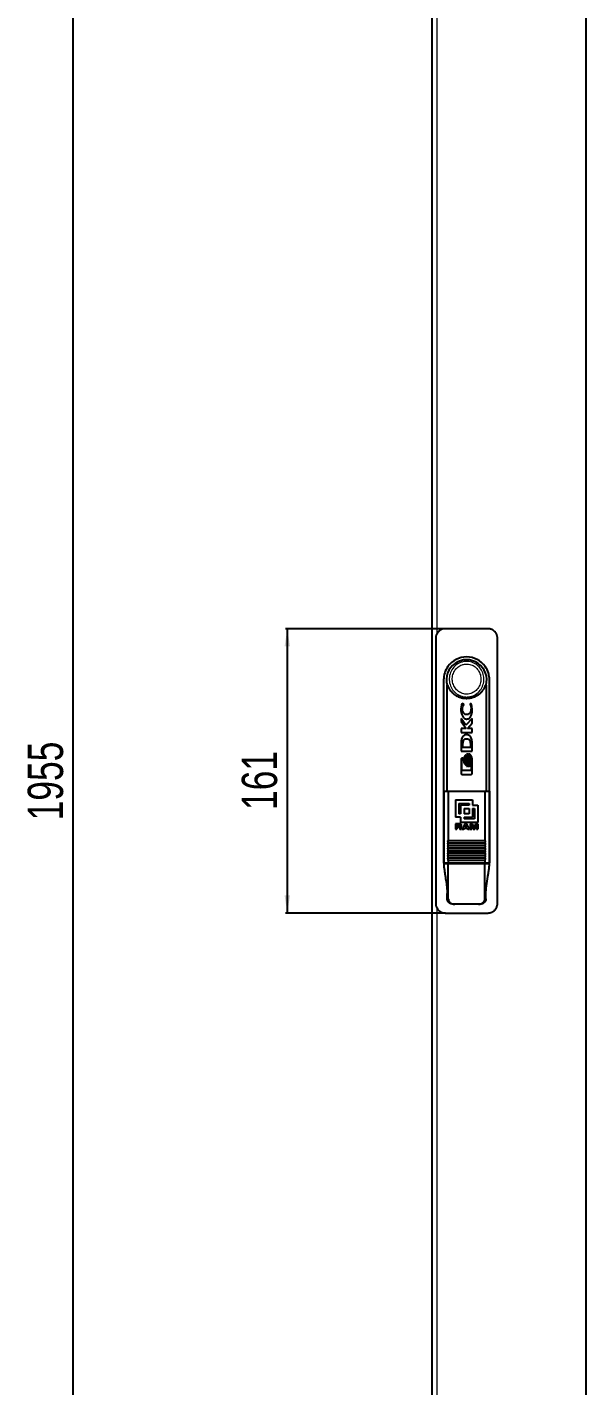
# Model space of a CAD drawing. Header units: millimetres. Extents: x -548 to 1673, y -1447 to 974.
# Drawn here: x -548 to -232, y -564 to 205 of the extents above; entities that cross this region are included whole.
import ezdxf

# ---------------------------------------------------------------- set-up
doc = ezdxf.new("R2010")
doc.units = ezdxf.units.MM
doc.layers.add('FORMAT', color=7, linetype='Continuous')
doc.styles.add('SLDTEXTSTYLE0', font='TXT', dxfattribs={"width": 0.75})
doc.dimstyles.new('SLDDIMSTYLE0', dxfattribs={"dimtxt": 20, "dimasz": 10, "dimexe": 0, "dimexo": 0.0625, "dimgap": 5, "dimtad": 2, "dimdec": 1, "dimrnd": 1e-09, "dimzin": 12, "dimdsep": 46, "dimtxsty": 'SLDTEXTSTYLE0', "dimsah": 1, "dimcen": 0.09, "dimadec": 0, "dimazin": 3, "dimtfac": 1, "dimtofl": 0, "dimtmove": 0, "dimatfit": 3, "dimfxl": 0, "dimfrac": 2, "dimtolj": 1, "dimtzin": 12, "dimarcsym": 0})

# ---------------------------------------------------------------- blocks, each defined once
blk = doc.blocks.new('_D_1')
at = {"layer": 'FORMAT'}
for p, q in [((-319.09, 763.03), (-523.27, 763.03)), ((-522.27, -1191.97), (-522.27, 763.03)), ((-319.09, -1191.97), (-523.27, -1191.97))]:
    blk.add_line(p, q, dxfattribs=at)
for points in [[(-522.27, 763.03), (-523.81, 753.03), (-520.73, 753.03)], [(-522.27, -1191.97), (-520.73, -1181.97), (-523.81, -1181.97)]]:
    blk.add_solid(points, dxfattribs=at)
at = {"layer": 'FORMAT', "insert": (-548.05, -244.03), "char_height": 20, "attachment_point": 1, "rotation": 90, "style": 'SLDTEXTSTYLE0'}
blk.add_mtext('1955', dxfattribs=at)
blk = doc.blocks.new('_D_4')
at = {"layer": 'FORMAT'}
for p, q in [((-311.59, -135.47), (-402.09, -135.47)), ((-401.09, -135.47), (-401.09, -296.47)), ((-311.59, -296.47), (-402.09, -296.47))]:
    blk.add_line(p, q, dxfattribs=at)
for points in [[(-401.09, -135.47), (-402.63, -145.47), (-399.55, -145.47)], [(-401.09, -296.47), (-399.55, -286.47), (-402.63, -286.47)]]:
    blk.add_solid(points, dxfattribs=at)
at = {"layer": 'FORMAT', "insert": (-426.87, -238.14), "char_height": 20, "attachment_point": 1, "rotation": 90, "style": 'SLDTEXTSTYLE0'}
blk.add_mtext('161', dxfattribs=at)

msp = doc.modelspace()

# ---------------------------------------------------------------- linework, layer by layer
at = {"color": 7, "linetype": 'Continuous', "lineweight": 25}
for p, q in [((-319.08, -1191.97), (-319.08, 763.03)), ((-232.08, 671.03), (-232.08, -1099.97)), ((-287.58, -135.47), (-311.58, -135.47)), ((-317.08, -140.97), (-317.08, -290.97)), ((-282.08, -290.97), (-282.08, -140.97)), ((-312.58, -164.47), (-312.58, -267.47)), ((-310.58, -227.47), (-310.58, -167.47)), ((-310.58, -167.47), (-310.58, -167.47)), ((-288.59, -167.47), (-288.58, -167.47)), ((-288.58, -167.47), (-288.58, -227.47)), ((-286.58, -267.47), (-286.58, -164.47)), ((-302.28, -177.8), (-302.81, -180.95)), ((-301.2, -178.17), (-302.28, -177.8)), ((-301.2, -178.46), (-301.2, -178.17)), ((-296.8, -178.19), (-297.6, -177.91)), ((-297.6, -177.91), (-297.6, -178.15)), ((-296.36, -180.98), (-296.8, -178.19)), ((-299.94, -190.14), (-302.73, -186.35)), ((-302.73, -186.35), (-302.73, -188.04)), ((-302.73, -188.04), (-299.78, -192.03)), ((-299.78, -192.03), (-302.73, -192.03)), ((-302.73, -192.03), (-302.73, -194.25)), ((-296.44, -186.26), (-299.94, -190.14)), ((-299.08, -192.03), (-296.44, -188.99)), ((-296.44, -192.03), (-299.08, -192.03)), ((-296.44, -188.99), (-296.44, -186.26)), ((-296.44, -194.25), (-296.44, -192.03)), ((-302.73, -194.25), (-296.44, -194.25)), ((-301.77, -199.99), (-301.85, -200.97)), ((-296.46, -199.83), (-296.64, -198.21)), ((-296.44, -200.83), (-296.46, -199.83)), ((-302.73, -200.66), (-302.73, -204.89)), ((-302.73, -204.89), (-296.44, -204.89)), ((-301.85, -200.97), (-301.85, -202.52)), ((-301.85, -202.52), (-297.22, -202.52)), ((-299.62, -207.12), (-299.85, -206.97)), ((-298.88, -206.6), (-299.56, -206.6)), ((-299.25, -207.52), (-299.49, -207.24)), ((-297.79, -206.6), (-298.49, -206.6)), ((-297.22, -202.52), (-297.22, -201.1)), ((-296.44, -200.85), (-296.44, -200.83)), ((-296.44, -200.87), (-296.44, -200.85)), ((-296.44, -204.89), (-296.44, -200.87)), ((-302.73, -209.47), (-302.73, -217.32)), ((-302.22, -215.86), (-302.22, -209.61)), ((-302.22, -209.61), (-301.64, -209.61)), ((-301.64, -208.82), (-302.07, -208.82)), ((-301.64, -209.61), (-301.64, -208.82)), ((-299.91, -212.79), (-299.65, -212.65)), ((-299.71, -213.26), (-299.04, -213.26)), ((-299.5, -212.54), (-299.25, -212.26)), ((-299.14, -209.89), (-298.87, -208.33)), ((-298.86, -211.46), (-299.14, -209.89)), ((-298.87, -208.33), (-299.1, -207.77)), ((-299.1, -212.02), (-298.86, -211.46)), ((-298.64, -213.26), (-297.94, -213.26)), ((-296.93, -212.18), (-296.93, -215.86)), ((-296.44, -217.32), (-296.44, -209.47)), ((-296.93, -215.86), (-302.22, -215.86)), ((-302.07, -217.97), (-297.1, -217.97)), ((-312.55, -227.47), (-312.55, -267.97)), ((-312.55, -227.47), (-309.93, -227.47)), ((-309.93, -227.47), (-289.24, -227.47)), ((-309.93, -227.47), (-309.93, -255.47)), ((-289.24, -227.47), (-289.24, -255.47)), ((-289.24, -227.47), (-286.62, -227.47)), ((-286.62, -227.47), (-286.62, -267.97)), ((-305.93, -232.47), (-296.17, -232.47)), ((-305.93, -232.47), (-305.93, -242.23)), ((-303.98, -234.42), (-303.98, -240.28)), ((-303.98, -234.42), (-298.12, -234.42)), ((-303, -235.4), (-303, -240.28)), ((-298.12, -235.4), (-303, -235.4)), ((-301.05, -237.35), (-301.05, -240.28)), ((-301.05, -237.35), (-298.12, -237.35)), ((-298.12, -234.42), (-298.12, -235.4)), ((-298.12, -237.35), (-298.12, -240.28)), ((-296.17, -232.47), (-296.17, -235.4)), ((-296.17, -235.4), (-293.24, -235.4)), ((-296.17, -237.35), (-296.17, -242.23)), ((-296.17, -237.35), (-295.19, -237.35)), ((-295.19, -237.35), (-295.19, -243.21)), ((-293.24, -235.4), (-293.24, -245.16)), ((-303, -242.23), (-305.93, -242.23)), ((-303.86, -246.03), (-305.93, -246.03)), ((-305.93, -246.03), (-305.93, -249)), ((-303, -240.28), (-303.98, -240.28)), ((-303, -242.23), (-303, -245.16)), ((-293.24, -245.16), (-303, -245.16)), ((-300.55, -246.03), (-302.08, -249)), ((-298.12, -240.28), (-301.05, -240.28)), ((-301.05, -242.23), (-301.05, -243.21)), ((-301.05, -242.23), (-296.17, -242.23)), ((-295.19, -243.21), (-301.05, -243.21)), ((-299.52, -246.03), (-300.55, -246.03)), ((-297.97, -249), (-299.52, -246.03)), ((-296.2, -246.03), (-297.51, -246.03)), ((-297.51, -246.03), (-297.51, -249)), ((-295.34, -248.29), (-296.2, -246.03)), ((-294.49, -246.03), (-295.34, -248.29)), ((-293.17, -246.03), (-294.49, -246.03)), ((-293.17, -246.03), (-293.17, -249)), ((-305.93, -249), (-305.05, -249)), ((-305.05, -246.53), (-305.05, -247.33)), ((-305.05, -246.53), (-303.98, -246.53)), ((-304.02, -247.33), (-305.05, -247.33)), ((-305.05, -247.82), (-305.05, -249)), ((-305.05, -247.82), (-304.12, -247.82)), ((-303.49, -248.3), (-303.47, -248.62)), ((-303.34, -249), (-302.38, -249)), ((-302.56, -248.57), (-302.57, -248.21)), ((-302.56, -248.57), (-302.56, -248.58)), ((-302.38, -248.91), (-302.38, -249)), ((-302.08, -249), (-301.15, -249)), ((-301.15, -249), (-300.86, -248.39)), ((-300.86, -248.39), (-299.19, -248.39)), ((-300.63, -247.9), (-300.03, -246.63)), ((-299.43, -247.9), (-300.63, -247.9)), ((-300.03, -246.63), (-299.43, -247.9)), ((-299.19, -248.39), (-298.9, -249)), ((-298.9, -249), (-297.97, -249)), ((-297.51, -249), (-296.67, -249)), ((-296.67, -246.61), (-296.67, -249)), ((-296.67, -246.61), (-295.8, -249)), ((-295.8, -249), (-294.88, -249)), ((-294.88, -249), (-294.01, -246.61)), ((-294.01, -246.61), (-294.01, -249)), ((-294.01, -249), (-293.17, -249)), ((-310.18, -255.57), (-309.98, -255.57)), ((-289.19, -255.57), (-309.98, -255.57)), ((-289.19, -256.97), (-309.98, -256.97)), ((-289.19, -258.37), (-309.98, -258.37)), ((-289.19, -259.77), (-309.98, -259.77)), ((-289.19, -261.17), (-309.98, -261.17)), ((-289.19, -255.57), (-288.98, -255.57)), ((-312.55, -267.97), (-309.93, -267.97)), ((-312.55, -268.47), (-309.93, -268.47)), ((-310.58, -268.47), (-310.58, -267.97)), ((-289.19, -262.57), (-309.98, -262.57)), ((-289.19, -263.97), (-309.98, -263.97)), ((-289.19, -265.37), (-309.98, -265.37)), ((-309.93, -266.67), (-309.93, -267.97)), ((-309.93, -267.97), (-289.24, -267.97)), ((-309.93, -288.47), (-309.93, -268.47)), ((-309.93, -268.47), (-289.24, -268.47)), ((-289.24, -266.67), (-289.24, -267.97)), ((-289.24, -267.97), (-286.62, -267.97)), ((-289.24, -288.47), (-289.24, -268.47)), ((-289.24, -268.47), (-286.62, -268.47)), ((-288.58, -267.97), (-288.58, -268.47)), ((-310.54, -288.47), (-310.54, -285.38)), ((-306.31, -291.47), (-307.25, -291.47)), ((-292.86, -291.47), (-306.31, -291.47)), ((-291.92, -291.47), (-292.86, -291.47)), ((-288.62, -288.47), (-288.62, -285.38)), ((-311.58, -296.47), (-287.58, -296.47))]:
    msp.add_line(p, q, dxfattribs=at)
at = {"color": 8, "linetype": 'Continuous', "lineweight": 18}
for p, q in [((-316.48, 760.43), (-316.48, -138.5)), ((-309.93, -255.47), (-289.24, -255.47)), ((-310.54, -288.47), (-309.93, -288.47)), ((-289.24, -288.47), (-288.62, -288.47)), ((-316.48, -293.47), (-316.48, -1189.37))]:
    msp.add_line(p, q, dxfattribs=at)
at = {"color": 7, "linetype": 'Continuous', "lineweight": 25}
for centre, radius, start, end in [((-299.58, -164.47), 11.4, 344.74488, 195.25752), ((-299.58, -164.47), 13, 35.39435, 144.60565), ((-299.58, -164.47), 13, 144.60565, 180), ((-299.58, -164.47), 13, 0, 35.39435), ((-299.58, -267.47), 13, 180, 184.41172), ((-299.58, -267.47), 13, 355.58829, 0)]:
    msp.add_arc(centre, radius, start, end, dxfattribs=at)
for points, knots in [([(-311.58, -135.47), (-311.66, -135.47), (-311.89, -135.47), (-312.27, -135.51), (-312.73, -135.59), (-313.11, -135.68), (-313.51, -135.81), (-313.92, -135.98), (-314.39, -136.23), (-314.75, -136.47), (-315.15, -136.78), (-315.58, -137.17), (-315.98, -137.65), (-316.32, -138.16), (-316.62, -138.71), (-316.83, -139.29), (-316.97, -139.84), (-317.06, -140.36), (-317.08, -140.77), (-317.08, -140.97)], [0, 0, 0, 0, 0.026548, 0.079857, 0.133557, 0.187656, 0.214827, 0.279193, 0.341313, 0.40058, 0.42963, 0.516667, 0.602096, 0.644369, 0.731406, 0.816835, 0.859108, 0.929336, 1, 1, 1, 1]), ([(-282.08, -140.97), (-282.09, -140.89), (-282.09, -140.67), (-282.12, -140.28), (-282.2, -139.83), (-282.3, -139.45), (-282.46, -138.95), (-282.7, -138.4), (-283.03, -137.88), (-283.4, -137.38), (-283.83, -136.93), (-284.31, -136.54), (-284.76, -136.24), (-285.18, -136.01), (-285.68, -135.8), (-286.07, -135.68), (-286.5, -135.57), (-286.97, -135.49), (-287.38, -135.48), (-287.58, -135.47)], [0, 0, 0, 0, 0.026382, 0.079439, 0.133137, 0.18749, 0.214833, 0.314493, 0.39548, 0.429557, 0.529218, 0.610207, 0.644284, 0.717062, 0.777394, 0.831748, 0.859092, 0.929276, 1, 1, 1, 1]), ([(-288.59, -167.47), (-288.59, -167.5), (-288.62, -167.57), (-288.66, -167.67), (-288.73, -167.75), (-288.8, -167.77), (-288.85, -167.77), (-288.9, -167.76), (-288.94, -167.74), (-288.98, -167.72), (-289, -167.69), (-289.02, -167.7), (-289.06, -167.73), (-289.13, -167.88), (-289.22, -168.08), (-289.35, -168.37), (-289.5, -168.71), (-289.69, -169.11), (-289.89, -169.5), (-290.14, -169.93), (-290.49, -170.45), (-290.94, -171.05), (-291.36, -171.53), (-291.73, -171.91), (-292.14, -172.3), (-292.71, -172.79), (-293.46, -173.31), (-294.11, -173.7), (-294.66, -173.98), (-295.22, -174.23), (-295.93, -174.51), (-296.82, -174.77), (-297.59, -174.93), (-298.21, -175.02), (-298.82, -175.08), (-299.55, -175.11), (-300.43, -175.08), (-301.22, -174.99), (-301.9, -174.87), (-302.56, -174.71), (-303.25, -174.5), (-303.83, -174.28), (-304.36, -174.05), (-304.7, -173.88), (-305.12, -173.66), (-305.44, -173.47), (-305.96, -173.14), (-306.54, -172.71), (-307.21, -172.14), (-307.77, -171.58), (-308.18, -171.11), (-308.5, -170.7), (-308.79, -170.28), (-309.12, -169.77), (-309.38, -169.31), (-309.54, -168.98), (-309.65, -168.76), (-309.75, -168.53), (-309.86, -168.28), (-309.97, -168.03), (-310.04, -167.87), (-310.1, -167.76), (-310.13, -167.71), (-310.16, -167.69), (-310.18, -167.7), (-310.22, -167.73), (-310.29, -167.77), (-310.35, -167.77), (-310.4, -167.76), (-310.44, -167.74), (-310.48, -167.69), (-310.53, -167.62), (-310.57, -167.52), (-310.58, -167.47)], [0, 0, 0, 0, 0.007429, 0.022366, 0.037562, 0.053017, 0.060786, 0.067374, 0.073961, 0.080589, 0.08425, 0.085866, 0.088472, 0.091878, 0.103753, 0.109329, 0.120579, 0.137541, 0.148867, 0.160012, 0.182366, 0.204942, 0.227741, 0.239178, 0.252537, 0.279364, 0.306563, 0.334141, 0.347993, 0.361602, 0.38893, 0.41664, 0.44474, 0.458856, 0.47264, 0.500321, 0.523672, 0.552117, 0.571185, 0.585017, 0.612793, 0.636229, 0.640975, 0.664789, 0.669571, 0.683938, 0.697687, 0.7253, 0.748604, 0.777009, 0.796056, 0.805201, 0.823525, 0.841971, 0.860539, 0.869844, 0.87594, 0.882036, 0.892761, 0.900541, 0.906874, 0.910301, 0.913, 0.914838, 0.9167, 0.924526, 0.932352, 0.948085, 0.955997, 0.963249, 0.970501, 0.985183, 1, 1, 1, 1]), ([(-302.81, -180.95), (-302.78, -181.54), (-302.73, -182.72), (-302.23, -184.43), (-301.49, -185.74), (-300.67, -186.4), (-300.11, -186.62), (-299.81, -186.65), (-299.67, -186.66)], [0, 0, 0, 0, 0.250282, 0.499393, 0.748791, 0.874699, 0.937286, 1, 1, 1, 1]), ([(-301.99, -180.89), (-301.96, -180.46), (-301.89, -179.58), (-301.43, -178.84), (-301.2, -178.46)], [0, 0, 0, 0, 0.500963, 1, 1, 1, 1]), ([(-299.52, -184.15), (-299.7, -184.14), (-300.08, -184.1), (-300.59, -183.85), (-301.03, -183.49), (-301.51, -182.9), (-301.9, -182.02), (-301.96, -181.27), (-301.99, -180.89)], [0, 0, 0, 0, 0.124416, 0.248357, 0.373982, 0.500169, 0.7494, 1, 1, 1, 1]), ([(-299.67, -186.66), (-299.36, -186.63), (-298.74, -186.58), (-297.92, -186.11), (-297.3, -185.42), (-296.75, -184.31), (-296.41, -182.81), (-296.38, -181.59), (-296.36, -180.98)], [0, 0, 0, 0, 0.125262, 0.250124, 0.375384, 0.500707, 0.750322, 1, 1, 1, 1]), ([(-297.04, -180.89), (-297.07, -181.27), (-297.12, -182.02), (-297.52, -182.89), (-297.99, -183.48), (-298.43, -183.85), (-298.95, -184.1), (-299.33, -184.14), (-299.52, -184.15)], [0, 0, 0, 0, 0.249965, 0.497821, 0.623014, 0.748581, 0.874284, 1, 1, 1, 1]), ([(-297.6, -178.15), (-297.43, -178.59), (-297.1, -179.48), (-297.06, -180.42), (-297.04, -180.89)], [0, 0, 0, 0, 0.500084, 1, 1, 1, 1]), ([(-302.07, -197.12), (-302.2, -197.4), (-302.46, -197.95), (-302.67, -199.15), (-302.7, -200.05), (-302.73, -200.66)], [0, 0, 0, 0, 0.249362, 0.499672, 1, 1, 1, 1]), ([(-296.64, -198.21), (-296.73, -197.91), (-296.91, -197.32), (-297.42, -196.52), (-298.11, -195.89), (-298.97, -195.48), (-299.92, -195.44), (-300.81, -195.75), (-301.55, -196.35), (-301.9, -196.86), (-302.07, -197.12)], [0, 0, 0, 0, 0.125557, 0.25014, 0.375477, 0.500068, 0.624419, 0.749377, 0.874071, 1, 1, 1, 1]), ([(-299.56, -197.97), (-299.85, -197.98), (-300.27, -197.99), (-300.81, -198.17), (-301.17, -198.42), (-301.41, -198.77), (-301.63, -199.3), (-301.71, -199.72), (-301.77, -199.99)], [0, 0, 0, 0, 0.249432, 0.37514, 0.499356, 0.623458, 0.749245, 1, 1, 1, 1]), ([(-297.22, -201.1), (-297.23, -200.73), (-297.25, -199.98), (-297.44, -199.03), (-297.93, -198.42), (-298.59, -198.02), (-299.18, -197.99), (-299.56, -197.97)], [0, 0, 0, 0, 0.248427, 0.497372, 0.622903, 0.74851, 1, 1, 1, 1]), ([(-299.85, -206.97), (-299.98, -207.04), (-300.24, -207.16), (-300.65, -207.57), (-301.01, -208.2), (-301.26, -209.03), (-301.29, -209.61), (-301.3, -209.89)], [0, 0, 0, 0, 0.1246, 0.248977, 0.500405, 0.749333, 1, 1, 1, 1]), ([(-300.79, -209.89), (-300.74, -209.37), (-300.67, -208.6), (-300.22, -207.63), (-299.82, -207.29), (-299.62, -207.12)], [0, 0, 0, 0, 0.4989654, 0.749922, 1, 1, 1, 1]), ([(-299.49, -207.24), (-299.65, -207.42), (-299.99, -207.77), (-300.38, -208.68), (-300.45, -209.41), (-300.49, -209.89)], [0, 0, 0, 0, 0.2501927, 0.5001584, 1, 1, 1, 1]), ([(-299.98, -209.89), (-299.95, -209.47), (-299.91, -208.84), (-299.61, -208.04), (-299.37, -207.69), (-299.25, -207.52)], [0, 0, 0, 0, 0.50146, 0.750257, 1, 1, 1, 1]), ([(-299.56, -206.6), (-299.43, -206.68), (-299.17, -206.86), (-298.8, -207.36), (-298.33, -208.34), (-298.26, -209.27), (-298.22, -209.89)], [0, 0, 0, 0, 0.1256783, 0.2511395, 0.5015899, 1, 1, 1, 1]), ([(-297.54, -209.89), (-297.59, -209.28), (-297.66, -208.35), (-298.12, -207.36), (-298.5, -206.86), (-298.76, -206.68), (-298.88, -206.6)], [0, 0, 0, 0, 0.496168, 0.747703, 0.874111, 1, 1, 1, 1]), ([(-298.49, -206.6), (-298.36, -206.68), (-298.1, -206.86), (-297.73, -207.36), (-297.26, -208.34), (-297.19, -209.27), (-297.15, -209.89)], [0, 0, 0, 0, 0.125677, 0.251137, 0.501585, 1, 1, 1, 1]), ([(-296.44, -209.47), (-296.46, -209.2), (-296.51, -208.66), (-296.8, -207.88), (-297.13, -207.28), (-297.45, -206.83), (-297.68, -206.68), (-297.79, -206.6)], [0, 0, 0, 0, 0.249822, 0.49931, 0.748741, 0.874879, 1, 1, 1, 1]), ([(-302.07, -208.82), (-302.16, -208.83), (-302.33, -208.85), (-302.55, -209), (-302.67, -209.18), (-302.72, -209.35), (-302.73, -209.43), (-302.73, -209.47)], [0, 0, 0, 0, 0.249445, 0.498999, 0.74851, 0.873859, 1, 1, 1, 1]), ([(-301.3, -209.89), (-301.29, -210.17), (-301.26, -210.73), (-301.02, -211.55), (-300.68, -212.18), (-300.28, -212.59), (-300.03, -212.72), (-299.91, -212.79)], [0, 0, 0, 0, 0.2487307, 0.4973773, 0.750528, 0.8752331, 1, 1, 1, 1]), ([(-299.65, -212.65), (-299.84, -212.48), (-300.23, -212.14), (-300.67, -211.18), (-300.74, -210.41), (-300.79, -209.89)], [0, 0, 0, 0, 0.249575, 0.500842, 1, 1, 1, 1]), ([(-300.49, -209.89), (-300.45, -210.38), (-300.39, -211.1), (-300, -212.01), (-299.66, -212.36), (-299.5, -212.54)], [0, 0, 0, 0, 0.499584, 0.749527, 1, 1, 1, 1]), ([(-299.25, -212.26), (-299.37, -212.09), (-299.61, -211.74), (-299.9, -210.94), (-299.95, -210.31), (-299.98, -209.89)], [0, 0, 0, 0, 0.250895, 0.500775, 1, 1, 1, 1]), ([(-298.22, -209.89), (-298.27, -210.54), (-298.34, -211.51), (-298.85, -212.53), (-299.28, -213.03), (-299.57, -213.18), (-299.71, -213.26)], [0, 0, 0, 0, 0.497146, 0.748374, 0.87465, 1, 1, 1, 1]), ([(-299.1, -207.77), (-299.27, -208.1), (-299.6, -208.77), (-299.64, -209.52), (-299.65, -209.89)], [0, 0, 0, 0, 0.498433, 1, 1, 1, 1]), ([(-299.65, -209.89), (-299.64, -210.27), (-299.6, -211.02), (-299.26, -211.69), (-299.1, -212.02)], [0, 0, 0, 0, 0.501471, 1, 1, 1, 1]), ([(-299.04, -213.26), (-298.89, -213.18), (-298.6, -213.03), (-298.18, -212.53), (-297.67, -211.51), (-297.59, -210.54), (-297.54, -209.89)], [0, 0, 0, 0, 0.125292, 0.251009, 0.501049, 1, 1, 1, 1]), ([(-297.15, -209.89), (-297.2, -210.54), (-297.27, -211.51), (-297.79, -212.53), (-298.21, -213.03), (-298.5, -213.18), (-298.64, -213.26)], [0, 0, 0, 0, 0.497154, 0.74838, 0.874653, 1, 1, 1, 1]), ([(-297.94, -213.26), (-297.83, -213.2), (-297.6, -213.09), (-297.23, -212.74), (-297.05, -212.4), (-296.93, -212.18)], [0, 0, 0, 0, 0.248111, 0.495863, 1, 1, 1, 1]), ([(-302.73, -217.32), (-302.73, -217.36), (-302.72, -217.45), (-302.67, -217.61), (-302.55, -217.79), (-302.33, -217.94), (-302.16, -217.96), (-302.07, -217.97)], [0, 0, 0, 0, 0.125388, 0.250591, 0.500192, 0.749805, 1, 1, 1, 1]), ([(-297.1, -217.97), (-297.01, -217.96), (-296.84, -217.94), (-296.62, -217.79), (-296.5, -217.61), (-296.45, -217.45), (-296.44, -217.36), (-296.44, -217.32)], [0, 0, 0, 0, 0.249437, 0.498997, 0.748516, 0.87386, 1, 1, 1, 1]), ([(-302.46, -246.87), (-302.47, -246.78), (-302.48, -246.61), (-302.59, -246.4), (-302.78, -246.23), (-303.21, -246.05), (-303.59, -246.04), (-303.86, -246.03)], [0, 0, 0, 0, 0.149141, 0.264134, 0.378852, 0.560232, 1, 1, 1, 1]), ([(-304.12, -247.82), (-304.01, -247.83), (-303.86, -247.83), (-303.68, -247.89), (-303.59, -247.96), (-303.53, -248.06), (-303.5, -248.18), (-303.49, -248.27), (-303.49, -248.3)], [0, 0, 0, 0, 0.362307, 0.499762, 0.603895, 0.707751, 0.888159, 1, 1, 1, 1]), ([(-303.34, -246.93), (-303.34, -246.97), (-303.34, -247.05), (-303.4, -247.15), (-303.49, -247.23), (-303.7, -247.32), (-303.88, -247.32), (-304.02, -247.33)], [0, 0, 0, 0, 0.144848, 0.259554, 0.374146, 0.548842, 1, 1, 1, 1]), ([(-303.98, -246.53), (-303.85, -246.53), (-303.66, -246.54), (-303.46, -246.64), (-303.38, -246.73), (-303.34, -246.83), (-303.34, -246.9), (-303.34, -246.93)], [0, 0, 0, 0, 0.464779, 0.639498, 0.766783, 0.894486, 1, 1, 1, 1]), ([(-303.47, -248.62), (-303.47, -248.66), (-303.46, -248.73), (-303.44, -248.85), (-303.39, -248.94), (-303.35, -248.99), (-303.34, -249)], [0, 0, 0, 0, 0.2561394, 0.5126978, 0.9190221, 1, 1, 1, 1]), ([(-303.1, -247.56), (-302.99, -247.53), (-302.8, -247.48), (-302.6, -247.31), (-302.49, -247.12), (-302.46, -246.96), (-302.46, -246.88), (-302.46, -246.87)], [0, 0, 0, 0, 0.331473, 0.546481, 0.762526, 0.960277, 1, 1, 1, 1]), ([(-302.57, -248.21), (-302.58, -248.11), (-302.6, -247.95), (-302.71, -247.75), (-302.87, -247.63), (-303.01, -247.59), (-303.1, -247.56)], [0, 0, 0, 0, 0.336422, 0.52346, 0.710673, 1, 1, 1, 1]), ([(-302.38, -248.91), (-302.41, -248.9), (-302.46, -248.87), (-302.52, -248.79), (-302.55, -248.69), (-302.55, -248.62), (-302.56, -248.58)], [0, 0, 0, 0, 0.20263, 0.420406, 0.728008, 1, 1, 1, 1]), ([(-309.93, -256.87), (-309.97, -256.65), (-310.04, -256.33), (-310.12, -255.9), (-310.16, -255.68), (-310.18, -255.57)], [0, 0, 0, 0, 0.499993, 0.749996, 1, 1, 1, 1]), ([(-309.93, -258.27), (-309.97, -258.05), (-310.04, -257.73), (-310.12, -257.3), (-310.16, -257.08), (-310.18, -256.97)], [0, 0, 0, 0, 0.499993, 0.749996, 1, 1, 1, 1]), ([(-309.93, -259.67), (-309.97, -259.45), (-310.04, -259.13), (-310.12, -258.7), (-310.16, -258.48), (-310.18, -258.37)], [0, 0, 0, 0, 0.499993, 0.749996, 1, 1, 1, 1]), ([(-309.93, -261.07), (-309.97, -260.85), (-310.04, -260.53), (-310.12, -260.1), (-310.16, -259.88), (-310.18, -259.77)], [0, 0, 0, 0, 0.499993, 0.749996, 1, 1, 1, 1]), ([(-309.93, -262.47), (-309.97, -262.25), (-310.04, -261.93), (-310.12, -261.5), (-310.16, -261.28), (-310.18, -261.17)], [0, 0, 0, 0, 0.4999933, 0.7499958, 1, 1, 1, 1]), ([(-309.98, -255.57), (-309.97, -255.57), (-309.96, -255.57), (-309.94, -255.54), (-309.93, -255.51), (-309.93, -255.49), (-309.93, -255.47), (-309.93, -255.47)], [0, 0, 0, 0, 0.295691, 0.568687, 0.759853, 0.951912, 1, 1, 1, 1]), ([(-309.98, -256.97), (-309.97, -256.97), (-309.96, -256.97), (-309.94, -256.94), (-309.93, -256.91), (-309.93, -256.89), (-309.93, -256.87), (-309.93, -256.87)], [0, 0, 0, 0, 0.295691, 0.568687, 0.759853, 0.951912, 1, 1, 1, 1]), ([(-309.98, -258.37), (-309.97, -258.37), (-309.96, -258.37), (-309.94, -258.34), (-309.93, -258.31), (-309.93, -258.29), (-309.93, -258.27), (-309.93, -258.27)], [0, 0, 0, 0, 0.2956914, 0.5686867, 0.7598531, 0.9519121, 1, 1, 1, 1]), ([(-309.98, -259.77), (-309.97, -259.77), (-309.96, -259.77), (-309.94, -259.74), (-309.93, -259.71), (-309.93, -259.69), (-309.93, -259.67), (-309.93, -259.67)], [0, 0, 0, 0, 0.2956914, 0.5686867, 0.7598531, 0.9519121, 1, 1, 1, 1]), ([(-309.98, -261.17), (-309.97, -261.17), (-309.96, -261.17), (-309.94, -261.14), (-309.93, -261.11), (-309.93, -261.09), (-309.93, -261.07), (-309.93, -261.07)], [0, 0, 0, 0, 0.295691, 0.568687, 0.759853, 0.951912, 1, 1, 1, 1]), ([(-289.24, -256.87), (-291.17, -256.87), (-295.02, -256.87), (-301.94, -256.87), (-306.9, -256.87), (-309.93, -256.87)], [0, 0, 0, 0, 0.280051, 0.560047, 1, 1, 1, 1]), ([(-289.24, -258.27), (-291.17, -258.27), (-295.02, -258.27), (-301.94, -258.27), (-306.9, -258.27), (-309.93, -258.27)], [0, 0, 0, 0, 0.280051, 0.560047, 1, 1, 1, 1]), ([(-289.24, -259.67), (-291.17, -259.67), (-295.02, -259.67), (-301.94, -259.67), (-306.9, -259.67), (-309.93, -259.67)], [0, 0, 0, 0, 0.280051, 0.560047, 1, 1, 1, 1]), ([(-289.24, -261.07), (-291.17, -261.07), (-295.02, -261.07), (-301.94, -261.07), (-306.9, -261.07), (-309.93, -261.07)], [0, 0, 0, 0, 0.280051, 0.560047, 1, 1, 1, 1]), ([(-289.24, -255.47), (-289.24, -255.48), (-289.24, -255.5), (-289.23, -255.53), (-289.22, -255.55), (-289.21, -255.57), (-289.19, -255.57), (-289.19, -255.57)], [0, 0, 0, 0, 0.1717087, 0.3429843, 0.5250053, 0.735802, 1, 1, 1, 1]), ([(-288.98, -255.57), (-289, -255.68), (-289.06, -255.95), (-289.14, -256.38), (-289.21, -256.71), (-289.24, -256.87)], [0, 0, 0, 0, 0.249996, 0.624995, 1, 1, 1, 1]), ([(-289.24, -256.87), (-289.24, -256.88), (-289.24, -256.9), (-289.23, -256.93), (-289.22, -256.95), (-289.21, -256.97), (-289.19, -256.97), (-289.19, -256.97)], [0, 0, 0, 0, 0.171709, 0.342984, 0.525005, 0.735802, 1, 1, 1, 1]), ([(-288.98, -256.97), (-289, -257.08), (-289.06, -257.35), (-289.14, -257.78), (-289.21, -258.11), (-289.24, -258.27)], [0, 0, 0, 0, 0.249996, 0.624995, 1, 1, 1, 1]), ([(-289.24, -258.27), (-289.24, -258.28), (-289.24, -258.3), (-289.23, -258.33), (-289.22, -258.35), (-289.21, -258.37), (-289.19, -258.37), (-289.19, -258.37)], [0, 0, 0, 0, 0.1717087, 0.3429843, 0.5250053, 0.735802, 1, 1, 1, 1]), ([(-288.98, -258.37), (-289, -258.48), (-289.06, -258.75), (-289.14, -259.18), (-289.21, -259.51), (-289.24, -259.67)], [0, 0, 0, 0, 0.249996, 0.624995, 1, 1, 1, 1]), ([(-289.24, -259.67), (-289.24, -259.68), (-289.24, -259.7), (-289.23, -259.73), (-289.22, -259.75), (-289.21, -259.77), (-289.19, -259.77), (-289.19, -259.77)], [0, 0, 0, 0, 0.171709, 0.342984, 0.525005, 0.735802, 1, 1, 1, 1]), ([(-288.98, -259.77), (-289, -259.88), (-289.06, -260.15), (-289.14, -260.58), (-289.21, -260.91), (-289.24, -261.07)], [0, 0, 0, 0, 0.249996, 0.6249953, 1, 1, 1, 1]), ([(-289.24, -261.07), (-289.24, -261.08), (-289.24, -261.1), (-289.23, -261.13), (-289.22, -261.15), (-289.21, -261.17), (-289.19, -261.17), (-289.19, -261.17)], [0, 0, 0, 0, 0.171709, 0.342984, 0.525005, 0.735802, 1, 1, 1, 1]), ([(-288.98, -261.17), (-289, -261.28), (-289.06, -261.55), (-289.14, -261.98), (-289.21, -262.31), (-289.24, -262.47)], [0, 0, 0, 0, 0.249996, 0.624995, 1, 1, 1, 1]), ([(-312.55, -268.47), (-312.5, -269.1), (-312.41, -270.36), (-312.19, -272.21), (-311.92, -274.09), (-311.72, -275.38), (-311.61, -276.02)], [0, 0, 0, 0, 0.249645, 0.499697, 0.749684, 1, 1, 1, 1]), ([(-309.93, -263.87), (-309.97, -263.65), (-310.04, -263.33), (-310.12, -262.9), (-310.16, -262.68), (-310.18, -262.57)], [0, 0, 0, 0, 0.499993, 0.749996, 1, 1, 1, 1]), ([(-309.93, -265.27), (-309.97, -265.05), (-310.04, -264.73), (-310.12, -264.3), (-310.16, -264.08), (-310.18, -263.97)], [0, 0, 0, 0, 0.499993, 0.749996, 1, 1, 1, 1]), ([(-309.93, -266.67), (-309.97, -266.45), (-310.04, -266.13), (-310.12, -265.7), (-310.16, -265.48), (-310.18, -265.37)], [0, 0, 0, 0, 0.499993, 0.749996, 1, 1, 1, 1]), ([(-309.98, -262.57), (-309.97, -262.57), (-309.96, -262.57), (-309.94, -262.54), (-309.93, -262.51), (-309.93, -262.49), (-309.93, -262.47), (-309.93, -262.47)], [0, 0, 0, 0, 0.295691, 0.568687, 0.759853, 0.951912, 1, 1, 1, 1]), ([(-309.98, -263.97), (-309.97, -263.97), (-309.96, -263.97), (-309.94, -263.94), (-309.93, -263.91), (-309.93, -263.89), (-309.93, -263.87), (-309.93, -263.87)], [0, 0, 0, 0, 0.295691, 0.568687, 0.759853, 0.951912, 1, 1, 1, 1]), ([(-309.98, -265.37), (-309.97, -265.37), (-309.96, -265.37), (-309.94, -265.34), (-309.93, -265.31), (-309.93, -265.29), (-309.93, -265.27), (-309.93, -265.27)], [0, 0, 0, 0, 0.295691, 0.568687, 0.759853, 0.951912, 1, 1, 1, 1]), ([(-289.24, -262.47), (-291.17, -262.47), (-295.02, -262.47), (-301.94, -262.47), (-306.9, -262.47), (-309.93, -262.47)], [0, 0, 0, 0, 0.2800507, 0.5600468, 1, 1, 1, 1]), ([(-289.24, -263.87), (-291.17, -263.87), (-295.02, -263.87), (-301.94, -263.87), (-306.9, -263.87), (-309.93, -263.87)], [0, 0, 0, 0, 0.280051, 0.560047, 1, 1, 1, 1]), ([(-289.24, -265.27), (-291.17, -265.27), (-295.02, -265.27), (-301.94, -265.27), (-306.9, -265.27), (-309.93, -265.27)], [0, 0, 0, 0, 0.280051, 0.560047, 1, 1, 1, 1]), ([(-289.24, -266.67), (-291.17, -266.67), (-295.02, -266.67), (-301.94, -266.67), (-306.9, -266.67), (-309.93, -266.67)], [0, 0, 0, 0, 0.280051, 0.560047, 1, 1, 1, 1]), ([(-289.24, -262.47), (-289.24, -262.48), (-289.24, -262.5), (-289.23, -262.53), (-289.22, -262.55), (-289.21, -262.57), (-289.19, -262.57), (-289.19, -262.57)], [0, 0, 0, 0, 0.171709, 0.342984, 0.525005, 0.735802, 1, 1, 1, 1]), ([(-288.98, -262.57), (-289, -262.68), (-289.06, -262.95), (-289.14, -263.38), (-289.21, -263.71), (-289.24, -263.87)], [0, 0, 0, 0, 0.249996, 0.624995, 1, 1, 1, 1]), ([(-289.24, -263.87), (-289.24, -263.88), (-289.24, -263.9), (-289.23, -263.93), (-289.22, -263.95), (-289.21, -263.97), (-289.19, -263.97), (-289.19, -263.97)], [0, 0, 0, 0, 0.171709, 0.342984, 0.525005, 0.735802, 1, 1, 1, 1]), ([(-288.98, -263.97), (-289, -264.08), (-289.06, -264.35), (-289.14, -264.78), (-289.21, -265.11), (-289.24, -265.27)], [0, 0, 0, 0, 0.249996, 0.624995, 1, 1, 1, 1]), ([(-289.24, -265.27), (-289.24, -265.28), (-289.24, -265.3), (-289.23, -265.33), (-289.22, -265.35), (-289.21, -265.37), (-289.19, -265.37), (-289.19, -265.37)], [0, 0, 0, 0, 0.171709, 0.342984, 0.525005, 0.735802, 1, 1, 1, 1]), ([(-288.98, -265.37), (-289, -265.48), (-289.06, -265.75), (-289.14, -266.18), (-289.21, -266.51), (-289.24, -266.67)], [0, 0, 0, 0, 0.249996, 0.624995, 1, 1, 1, 1]), ([(-287.55, -276.02), (-287.45, -275.38), (-287.24, -274.1), (-286.98, -272.22), (-286.76, -270.37), (-286.67, -269.1), (-286.62, -268.47)], [0, 0, 0, 0, 0.249412, 0.4992255, 0.7495239, 1, 1, 1, 1]), ([(-311.61, -276.02), (-311.42, -277.19), (-311.03, -279.56), (-310.6, -282.76), (-310.56, -284.76), (-310.54, -285.38)], [0, 0, 0, 0, 0.401015, 0.812371, 1, 1, 1, 1]), ([(-288.62, -285.38), (-288.61, -284.71), (-288.58, -283.36), (-288.34, -281.09), (-287.98, -278.61), (-287.7, -276.89), (-287.55, -276.02)], [0, 0, 0, 0, 0.200882, 0.40717, 0.701581, 1, 1, 1, 1]), ([(-317.08, -290.97), (-317.08, -291.05), (-317.08, -291.28), (-317.05, -291.66), (-316.97, -292.12), (-316.87, -292.5), (-316.72, -292.96), (-316.49, -293.49), (-316.18, -294.02), (-315.8, -294.51), (-315.39, -294.97), (-314.91, -295.36), (-314.45, -295.67), (-314.02, -295.91), (-313.53, -296.12), (-313.12, -296.26), (-312.68, -296.37), (-312.19, -296.45), (-311.79, -296.46), (-311.58, -296.47)], [0, 0, 0, 0, 0.026548, 0.079855, 0.133555, 0.187652, 0.214823, 0.301859, 0.387286, 0.429558, 0.516595, 0.602024, 0.644296, 0.708662, 0.770782, 0.830049, 0.859099, 0.929332, 1, 1, 1, 1]), ([(-307.25, -291.47), (-307.44, -291.46), (-307.85, -291.44), (-308.43, -291.29), (-308.99, -291.04), (-309.48, -290.71), (-309.89, -290.3), (-310.2, -289.84), (-310.42, -289.35), (-310.51, -288.96), (-310.54, -288.66), (-310.54, -288.53), (-310.54, -288.47)], [0, 0, 0, 0, 0.120376, 0.244127, 0.364564, 0.489009, 0.600952, 0.716824, 0.818418, 0.923399, 0.961609, 1, 1, 1, 1]), ([(-309.93, -288.47), (-309.92, -288.62), (-309.91, -288.91), (-309.79, -289.34), (-309.6, -289.75), (-309.35, -290.12), (-309.04, -290.46), (-308.66, -290.78), (-308.21, -291.04), (-307.69, -291.26), (-307.1, -291.42), (-306.63, -291.47), (-306.36, -291.47), (-306.31, -291.47)], [0, 0, 0, 0, 0.083716, 0.170062, 0.253737, 0.339597, 0.428434, 0.519217, 0.621997, 0.726966, 0.847412, 0.970556, 1, 1, 1, 1]), ([(-292.86, -291.47), (-292.61, -291.46), (-292.1, -291.43), (-291.41, -291.24), (-290.81, -290.97), (-290.33, -290.64), (-289.93, -290.27), (-289.63, -289.86), (-289.4, -289.39), (-289.29, -288.99), (-289.25, -288.68), (-289.24, -288.54), (-289.24, -288.47)], [0, 0, 0, 0, 0.144136, 0.292791, 0.408161, 0.526637, 0.623225, 0.722435, 0.819137, 0.919488, 0.959603, 1, 1, 1, 1]), ([(-288.62, -288.47), (-288.63, -288.63), (-288.65, -288.94), (-288.77, -289.4), (-288.97, -289.84), (-289.24, -290.24), (-289.57, -290.6), (-289.96, -290.9), (-290.41, -291.16), (-290.9, -291.34), (-291.41, -291.45), (-291.75, -291.46), (-291.92, -291.47)], [0, 0, 0, 0, 0.094561, 0.191951, 0.286491, 0.383627, 0.481142, 0.581113, 0.686061, 0.793592, 0.895769, 1, 1, 1, 1]), ([(-287.58, -296.47), (-287.51, -296.47), (-287.28, -296.47), (-286.9, -296.43), (-286.44, -296.36), (-286.06, -296.26), (-285.64, -296.12), (-285.21, -295.94), (-284.74, -295.69), (-284.4, -295.46), (-283.98, -295.14), (-283.54, -294.73), (-283.16, -294.25), (-282.81, -293.73), (-282.53, -293.18), (-282.32, -292.6), (-282.19, -292.08), (-282.1, -291.58), (-282.09, -291.17), (-282.08, -290.97)], [0, 0, 0, 0, 0.026383, 0.07944, 0.133139, 0.187493, 0.214837, 0.287615, 0.347947, 0.402301, 0.429645, 0.529307, 0.610295, 0.644373, 0.744035, 0.825023, 0.859101, 0.929281, 1, 1, 1, 1])]:
    msp.add_open_spline(points, degree=3, knots=knots, dxfattribs=at)
at = {"color": 8, "linetype": 'Continuous', "lineweight": 18}
for points, knots in [([(-299.58, -174.17), (-299.98, -174.15), (-301.44, -174.1), (-303.92, -173.32), (-306.58, -171.4), (-308.52, -168.66), (-309.5, -165.36), (-309.36, -161.86), (-308.07, -158.59), (-305.77, -155.98), (-303.1, -154.52), (-300.24, -153.9), (-297.33, -154.08), (-294.31, -155.35), (-291.86, -157.55), (-290.21, -160.48), (-289.58, -163.88), (-290.11, -167.36), (-291.76, -170.48), (-294.33, -172.82), (-297.1, -174.01), (-298.9, -174.12), (-299.58, -174.17)], [0, 0, 0, 0, 0.01915, 0.070299, 0.121827, 0.174622, 0.228963, 0.28448, 0.340377, 0.39571, 0.449678, 0.484245, 0.535714, 0.587166, 0.639036, 0.692345, 0.747141, 0.802884, 0.858699, 0.913653, 0.967076, 1, 1, 1, 1]), ([(-299.58, -172.53), (-299.02, -172.5), (-297.53, -172.4), (-295.24, -171.39), (-293.12, -169.41), (-291.77, -166.77), (-291.34, -163.83), (-291.85, -160.97), (-293.2, -158.49), (-295.23, -156.63), (-297.72, -155.55), (-300.12, -155.39), (-302.49, -155.92), (-304.7, -157.16), (-306.59, -159.37), (-307.65, -162.13), (-307.76, -165.08), (-306.96, -167.86), (-305.36, -170.18), (-303.17, -171.81), (-301.12, -172.47), (-299.91, -172.52), (-299.58, -172.53)], [0, 0, 0, 0, 0.032506, 0.085412, 0.140305, 0.196499, 0.252896, 0.308321, 0.361968, 0.413756, 0.464741, 0.515546, 0.549704, 0.603293, 0.658705, 0.7151, 0.771298, 0.826196, 0.879196, 0.930504, 0.981097, 1, 1, 1, 1])]:
    msp.add_open_spline(points, degree=3, knots=knots, dxfattribs=at)

# ---------------------------------------------------------------- dimensions: what is measured, and where the dimension line sits
at = {"layer": 'FORMAT'}
for base, p1, p2, picture, middle in [((-522.27, 763.03), (-319.08, -1191.97), (-319.08, 763.03), '_D_1', (-522.27, -214.47)), ((-401.09, -296.47), (-311.58, -135.47), (-311.58, -296.47), '_D_4', (-401.09, -215.97))]:
    dim = msp.add_linear_dim(base=base, p1=p1, p2=p2, angle=90, dimstyle='SLDDIMSTYLE0', dxfattribs=at)
    dim.commit()
    dim.dimension.update_dxf_attribs({"geometry": picture, "text_midpoint": middle, "dimtype": 160})

doc.saveas('drawing.dxf')
